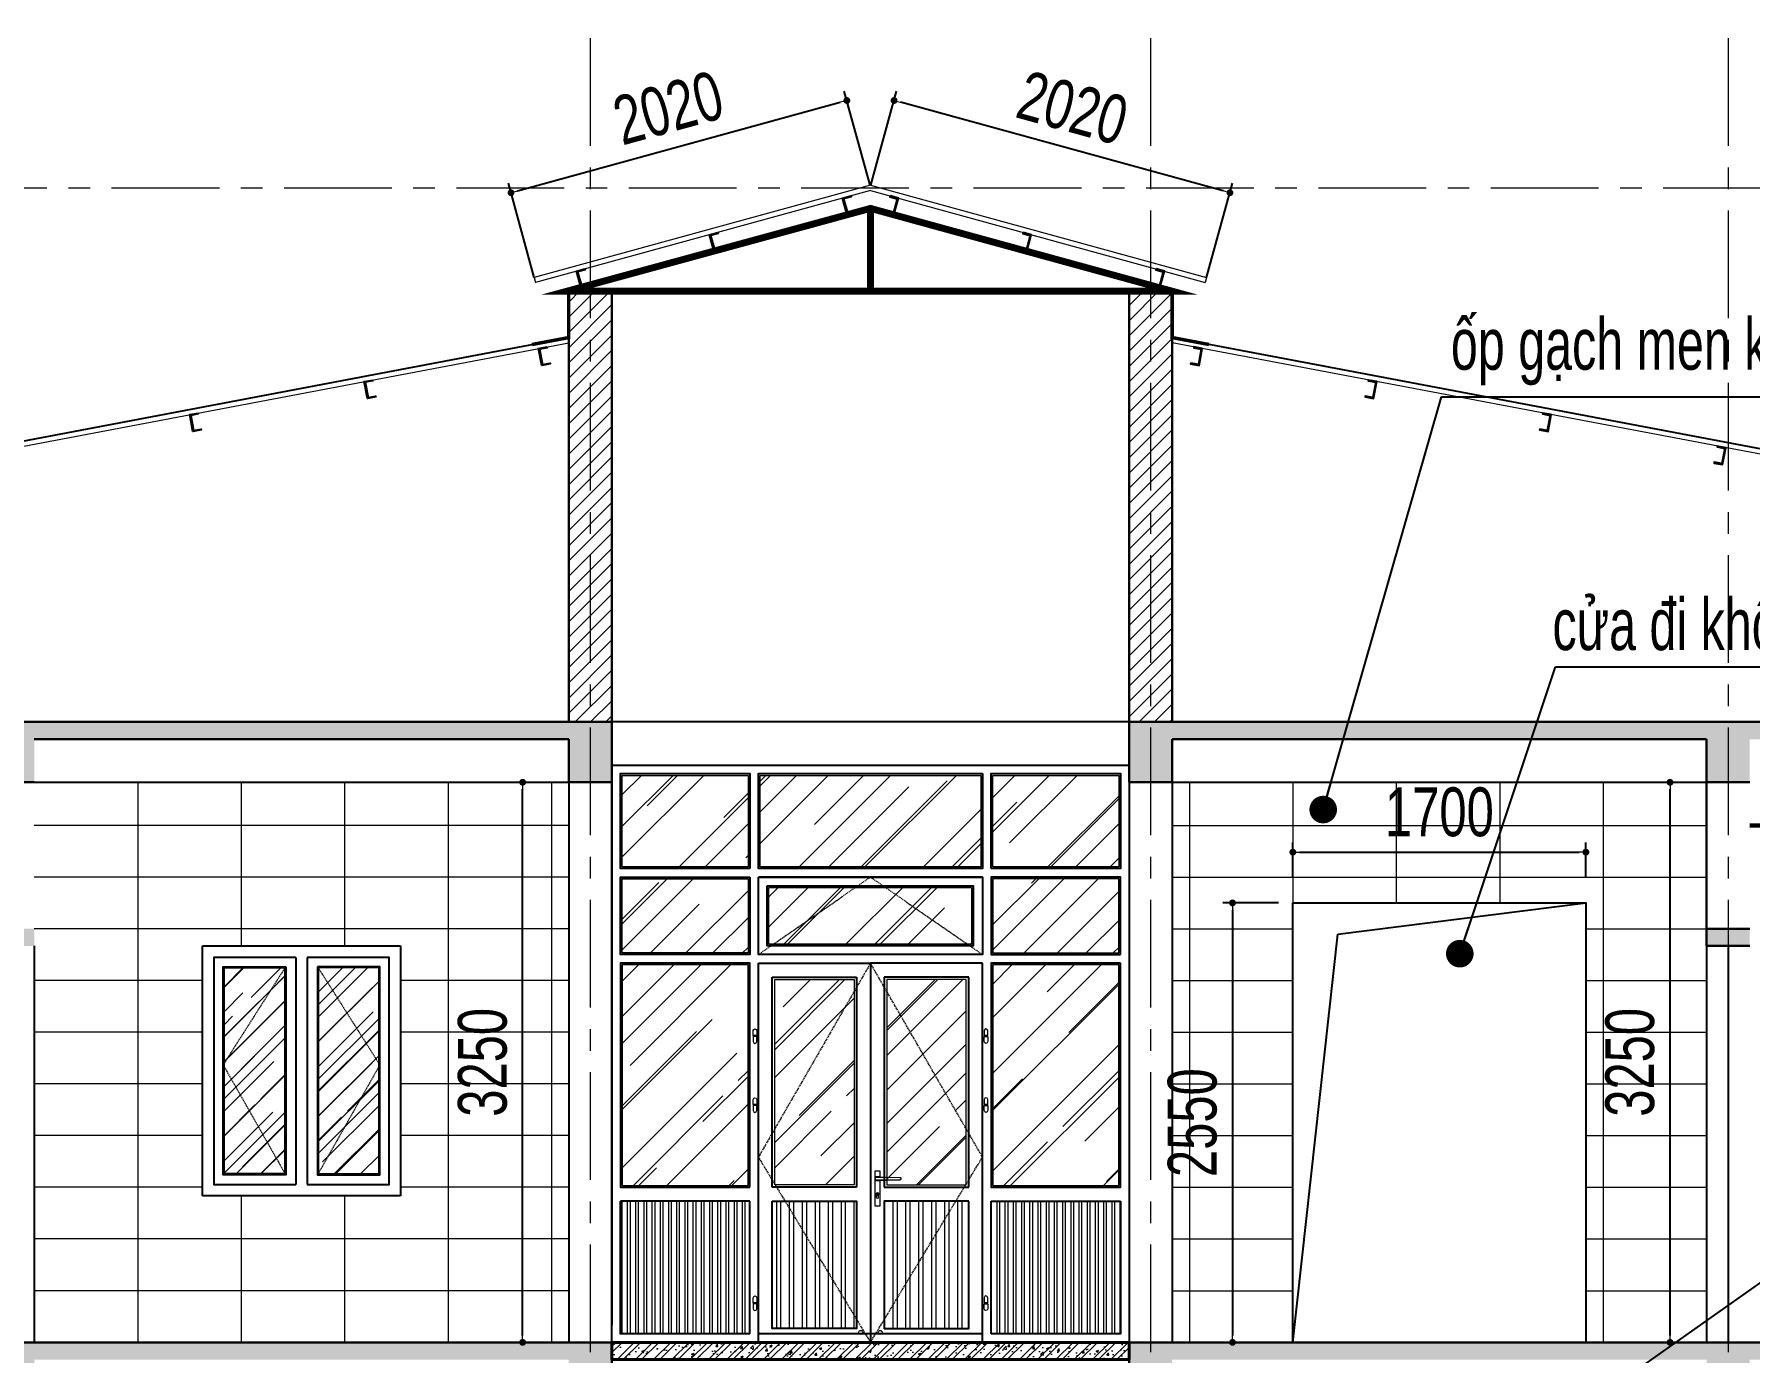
# Model space of a CAD drawing. Header units: millimetres. Extents: x -519517 to -431282, y -372679 to 113618.
# Drawn here: x -473236 to -463286, y -147693 to -140043 of the extents above; entities that cross this region are included whole.
import ezdxf

# ---------------------------------------------------------------- set-up
doc = ezdxf.new("R2010")
doc.units = ezdxf.units.MM
doc.header["$LTSCALE"] = 5
for name, pattern in [('CENTER2', [28.575, 19.05, -3.175, 3.175, -3.175]), ('CENTERX2', [4, 2.5, -0.5, 0.5, -0.5]), ('DASHDOT', [1, 0.5, -0.25, 0, -0.25]), ('HIDDEN', [0.375, 0.25, -0.125])]:
    doc.linetypes.add(name, pattern=pattern)
doc.layers.get('0').update_dxf_attribs({"linetype": 'CENTER2'})
for name, color, linetype, lineweight in [('BICO-30-KY HIEU', 30, 'Continuous', 15), ('BICO-9-NÉT CỬA', 9, 'Continuous', 25), ('HATCH', 250, 'Continuous', 9), ('hatch1', 136, 'Continuous', 9), ('LC Dim', 8, 'Continuous', 18), ('LC Hatch', 252, 'Continuous', 9), ('LC ISO', 153, 'Continuous', 13), ('LC Net dam 1', 30, 'Continuous', 30), ('LC Net dam2', 6, 'Continuous', 40), ('LC Net thay', 7, 'Continuous', 25), ('LC Net truc', 79, 'DASHDOT', 13), ('MANH', 35, 'HIDDEN', 5), ('v-MANH', 147, 'Continuous', 5), ('v-TEXT', 7, 'Continuous', 18), ('v-VLIEU', 251, 'Continuous', 5), ('vatlieu', 251, 'Continuous', 5), ('ĐT-254-TEXT', 254, 'Continuous', 20)]:
    doc.layers.add(name, color=color, linetype=linetype, lineweight=lineweight)
doc.layers.add('KCS_Plotter', color=11, linetype='Continuous', plot=False)
doc.layers.add('THAY', color=254, linetype='Continuous')
doc.layers.add('Vat lieu 2', color=48, linetype='Continuous')
doc.styles.add('BICO- hoatbif', font='hoatbif.shx', dxfattribs={"width": 0.6})
doc.styles.add('HOATBIF', font='hoatbif.shx', dxfattribs={"width": 0.75})
doc.styles.add('ĐT- hoatbif', font='hoatbif.shx', dxfattribs={"width": 0.6})
doc.dimstyles.new('Copy of 1-110', dxfattribs={"dimscale": 110, "dimtxt": 2.5, "dimasz": 0.35, "dimexe": 0.5, "dimexo": 0, "dimgap": 0.8, "dimtad": 1, "dimdec": 0, "dimzin": 0, "dimdsep": 46, "dimtxsty": 'HOATBIF', "dimblk1": 'DOT', "dimblk2": 'DOT', "dimsah": 1, "dimcen": -1, "dimdle": 1, "dimclrd": 256, "dimclre": 256, "dimclrt": 4, "dimadec": 3, "dimazin": 2, "dimtfac": 0.333333, "dimtdec": 0, "dimtix": 1, "dimtmove": 2, "dimatfit": 3, "dimldrblk": 'DOT', "dimfxl": 1, "dimtvp": 0.833333, "dimtolj": 1, "dimtzin": 0, "dimarcsym": 0})
doc.dimstyles.new('TL40', dxfattribs={"dimscale": 40, "dimtxt": 2, "dimasz": 1.2, "dimexe": 1.5, "dimexo": 1.5, "dimgap": 0.9, "dimtad": 1, "dimdec": 0, "dimzin": 12, "dimdsep": 46, "dimtxsty": 'BICO- hoatbif', "dimblk": 'ARCHTICK', "dimcen": 1.8, "dimdle": 1, "dimclrd": 256, "dimclre": 256, "dimclrt": 254, "dimadec": 0, "dimazin": 3, "dimtm": 1e-09, "dimtfac": 1, "dimtdec": 0, "dimtix": 1, "dimtmove": 1, "dimatfit": 3, "dimldrblk": 'DOT', "dimfxl": 1.5, "dimtvp": 0.6, "dimtzin": 4, "dimarcsym": 0})

# ---------------------------------------------------------------- blocks, each defined once
blk = doc.blocks.new('DOT')
at = {"color": 0, "linetype": 'ByBlock'}
blk.add_line((-0.5, 0), (-1, 0), dxfattribs=at)
at = {"color": 0, "linetype": 'ByBlock', "const_width": 0.5}
blk.add_lwpolyline([(-0.25, 0, 1), (0.25, 0, 1)], format="xyb", close=True, dxfattribs=at)
blk = doc.blocks.new('*D696')
at = {"layer": 'Defpoints', "color": 0, "transparency": 16777216}
for p in [(-468523.1, -140427.3), (-468388.1, -140918.6), (-470336.1, -141453.9)]:
    blk.add_point(p, dxfattribs=at)
at = {"layer": 'LC Dim', "lineweight": -2, "transparency": 16777216}
for p, q in [((-468388.1, -140918.6), (-468538.1, -140372.7)), ((-470432.9, -140952.1), (-468561.3, -140437.8)), ((-470336.1, -141453.9), (-470486.1, -140908))]:
    blk.add_line(p, q, dxfattribs=at)
at = {"layer": 'LC Dim', "lineweight": -2, "transparency": 16777216, "xscale": 39.62, "yscale": 39.62, "zscale": 39.62}
for p, rotation in [((-468523.1, -140427.3), 15.36481050096288), ((-470471.1, -140962.6), 195.3648105009629)]:
    blk.add_blockref('DOT', p, dxfattribs=dict(at, rotation=rotation))
at = {"layer": 'LC Dim', "color": 4, "transparency": 16777216, "insert": (-469558.6, -140471.1), "char_height": 283, "attachment_point": 5, "rotation": 15.36481, "style": 'HOATBIF'}
blk.add_mtext('\\A1;2020', dxfattribs=at)
blk = doc.blocks.new('_Dot')
at = {"color": 0, "linetype": 'ByBlock', "lineweight": -2}
blk.add_line((-0.5, 0), (-1, 0), dxfattribs=at)
at = {"color": 0, "linetype": 'ByBlock', "const_width": 0.5}
blk.add_lwpolyline([(-0.25, 0, 1), (0.25, 0, 1)], format="xyb", close=True, dxfattribs=at)
blk = doc.blocks.new('*D697')
at = {"layer": 'Defpoints', "color": 0, "transparency": 16777216}
for p in [(-468249.1, -140427.3), (-468384.1, -140918.6), (-466436.1, -141453.9)]:
    blk.add_point(p, dxfattribs=at)
at = {"layer": 'LC Dim', "lineweight": -2, "transparency": 16777216}
for p, q in [((-468384.1, -140918.6), (-468234.1, -140372.7)), ((-466339.3, -140952.1), (-468210.9, -140437.8)), ((-466436.1, -141453.9), (-466286.1, -140908))]:
    blk.add_line(p, q, dxfattribs=at)
at = {"layer": 'LC Dim', "lineweight": -2, "transparency": 16777216, "xscale": 39.62, "yscale": 39.62, "zscale": 39.62}
for p, rotation in [((-468249.1, -140427.3), 164.6351894990371), ((-466301.1, -140962.6), 344.6351894990371)]:
    blk.add_blockref('DOT', p, dxfattribs=dict(at, rotation=rotation))
at = {"layer": 'LC Dim', "color": 4, "transparency": 16777216, "insert": (-467213.6, -140471.1), "char_height": 283, "attachment_point": 5, "rotation": 344.63519, "style": 'HOATBIF'}
blk.add_mtext('\\A1;2020', dxfattribs=at)
blk = doc.blocks.new('*D678')
at = {"layer": 'Defpoints', "color": 0, "transparency": 16777216}
for p in [(-470472.5, -144383.4), (-470403.5, -144383.4), (-470472.5, -147633.4)]:
    blk.add_point(p, dxfattribs=at)
at = {"layer": 'LC Dim', "lineweight": -2, "transparency": 16777216}
for p, q in [((-470472.5, -144383.4), (-470346.9, -144383.4)), ((-470403.5, -147593.8), (-470403.5, -144423.1)), ((-470472.5, -147633.4), (-470346.9, -147633.4))]:
    blk.add_line(p, q, dxfattribs=at)
at = {"layer": 'LC Dim', "lineweight": -2, "transparency": 16777216, "xscale": 39.62, "yscale": 39.62, "zscale": 39.62}
for p, rotation in [((-470403.5, -144383.4), 90), ((-470403.5, -147633.4), 270)]:
    blk.add_blockref('DOT', p, dxfattribs=dict(at, rotation=rotation))
at = {"layer": 'LC Dim', "color": 4, "transparency": 16777216, "insert": (-470635.5, -146008.4), "char_height": 283, "attachment_point": 5, "rotation": 90, "style": 'HOATBIF'}
blk.add_mtext('\\A1;3250', dxfattribs=at)
blk = doc.blocks.new('*D680')
at = {"layer": 'Defpoints', "color": 0, "transparency": 16777216}
for p in [(-463817.2, -144383.4), (-463748.2, -144383.4), (-463817.2, -147633.4)]:
    blk.add_point(p, dxfattribs=at)
at = {"layer": 'LC Dim', "lineweight": -2, "transparency": 16777216}
for p, q in [((-463817.2, -144383.4), (-463691.6, -144383.4)), ((-463748.2, -147593.8), (-463748.2, -144423.1)), ((-463817.2, -147633.4), (-463691.6, -147633.4))]:
    blk.add_line(p, q, dxfattribs=at)
at = {"layer": 'LC Dim', "lineweight": -2, "transparency": 16777216, "xscale": 39.62, "yscale": 39.62, "zscale": 39.62}
for p, rotation in [((-463748.2, -144383.4), 90), ((-463748.2, -147633.4), 270)]:
    blk.add_blockref('DOT', p, dxfattribs=dict(at, rotation=rotation))
at = {"layer": 'LC Dim', "color": 4, "transparency": 16777216, "insert": (-463980.2, -146008.4), "char_height": 283, "attachment_point": 5, "rotation": 90, "style": 'HOATBIF'}
blk.add_mtext('\\A1;3250', dxfattribs=at)
blk = doc.blocks.new('_ArchTick')
at = {"color": 0, "linetype": 'ByBlock', "const_width": 0.15}
blk.add_lwpolyline([(-0.5, -0.5), (0.5, 0.5)], dxfattribs=at)
blk = doc.blocks.new('3D-front')
at = {"layer": 'v-MANH', "ltscale": 0.2}
for points in [[(0, 10, -1), (23, 10), (23, -22.5), (0, -22.5)], [(0, -61, 1), (23, -61), (23, -28.5), (0, -28.5)]]:
    blk.add_lwpolyline(points, format="xyb", close=True, dxfattribs=at)
blk.add_lwpolyline([(1.5, -22.5), (21.5, -22.5), (21.5, -28.5), (1.5, -28.5)], close=True, dxfattribs=at)
blk = doc.blocks.new('HandleDoor1_out')
at = {"layer": 'vatlieu'}
for points in [[(11, 101), (-129.4, 97.5)], [(-13.5, 79.7), (-13.5, -70), (13.5, -70), (13.5, 135), (-13.5, 135), (-13.5, 100.3)], [(-11.7, 79.7), (-8.5, 76.5), (8.5, 76.5), (13.5, 81.5), (13.5, 98.5), (8.5, 103.5), (-8.5, 103.5), (-11.7, 100.3)], [(13.5, 98.5), (8.5, 99), (5.4, 100.8)], [(-129, 97.5), (-134.5, 97.5), (-136.5, 95.5), (-136.5, 84.5), (-134.5, 82.5), (-129, 82.5)], [(11, 79), (-129.4, 82.5)], [(0, -6.5), (0, 6.5)], [(13.5, 81.5), (8.5, 81), (5.4, 79.2)]]:
    blk.add_lwpolyline(points, dxfattribs=at)
for points in [[(-129.1, 82.5), (8.5, 81), (8.5, 81, 0.324859), (8.5, 99), (-129.1, 97.5)], [(-5, -6.9), (-5, -19.5, 1), (5, -19.5), (5, -6.9)]]:
    blk.add_lwpolyline(points, format="xyb", dxfattribs=at)
blk.add_lwpolyline([(-2, 4.5), (-2, -4.5, 0.414214), (0, -6.5), (0, -6.5, 0.414214), (2, -4.5), (2, 4.5, 0.414214), (0, 6.5), (0, 6.5, 0.414214)], format="xyb", close=True, dxfattribs=at)
blk.add_circle((0, 0), 8.5, dxfattribs=at)
blk = doc.blocks.new('*D728')
at = {"layer": 'Defpoints', "color": 0, "transparency": 16777216}
for p in [(-464236.1, -144788.9), (-465936.1, -144933.4), (-464236.1, -144933.4)]:
    blk.add_point(p, dxfattribs=at)
at = {"layer": 'LC Dim', "lineweight": -2, "transparency": 16777216}
for p, q in [((-465936.1, -144933.4), (-465936.1, -144732.3)), ((-464236.1, -144933.4), (-464236.1, -144732.3)), ((-465896.5, -144788.9), (-464275.7, -144788.9))]:
    blk.add_line(p, q, dxfattribs=at)
at = {"layer": 'LC Dim', "lineweight": -2, "transparency": 16777216, "xscale": 39.62, "yscale": 39.62, "zscale": 39.62, "rotation": 180}
blk.add_blockref('DOT', (-465936.1, -144788.9), dxfattribs=at)
at = {"layer": 'LC Dim', "lineweight": -2, "transparency": 16777216, "xscale": 39.62, "yscale": 39.62, "zscale": 39.62}
blk.add_blockref('DOT', (-464236.1, -144788.9), dxfattribs=at)
at = {"layer": 'LC Dim', "color": 4, "transparency": 16777216, "insert": (-465086.1, -144556.9), "char_height": 283, "attachment_point": 5, "style": 'HOATBIF'}
blk.add_mtext('\\A1;1700', dxfattribs=at)
blk = doc.blocks.new('*D729')
at = {"layer": 'Defpoints', "color": 0, "transparency": 16777216}
for p in [(-466019, -145083.4), (-466286.1, -147633.4), (-466019, -147633.4)]:
    blk.add_point(p, dxfattribs=at)
at = {"layer": 'LC Dim', "lineweight": -2, "transparency": 16777216}
for p, q in [((-466019, -145083.4), (-466342.7, -145083.4)), ((-466286.1, -145123.1), (-466286.1, -147593.8)), ((-466019, -147633.4), (-466342.7, -147633.4))]:
    blk.add_line(p, q, dxfattribs=at)
at = {"layer": 'LC Dim', "lineweight": -2, "transparency": 16777216, "xscale": 39.62, "yscale": 39.62, "zscale": 39.62}
for p, rotation in [((-466286.1, -145083.4), 90), ((-466286.1, -147633.4), 270)]:
    blk.add_blockref('DOT', p, dxfattribs=dict(at, rotation=rotation))
at = {"layer": 'LC Dim', "color": 4, "transparency": 16777216, "insert": (-466518.2, -146358.4), "char_height": 283, "attachment_point": 5, "rotation": 90, "style": 'HOATBIF'}
blk.add_mtext('\\A1;2550', dxfattribs=at)

msp = doc.modelspace()

# ---------------------------------------------------------------- hatches: boundary and pattern name
at = {"layer": 'HATCH'}
h = msp.add_hatch(dxfattribs=at)
h.set_pattern_fill('AR-RROOF', color=256, scale=6, angle=45, style=0)
h.set_pattern_definition([(45, (-1231837.98, 83557.14), (129.315688, 344.841835), [2286, -304.8, 762, -152.4]), (45, (-1231748.54, 83754.34), (-251.08796, 35.561814), [457.2, -50.292, 914.4, -114.3]), (45, (-1231875.7, 83702.62), (488.166723, 632.569241), [1219.2, -213.36, 609.6, -152.4])])
h.paths.add_polyline_path([(-471783.1, -145461.8), (-471783.1, -145459), (-472135.6, -145459), (-472135.6, -146015.5)])
h.paths.add_polyline_path([(-472135.6, -146015.5), (-472135.6, -146032.2), (-471783.1, -146651.7), (-471783.1, -145461.8)])
h.paths.add_polyline_path([(-472135.6, -146032.2), (-472135.6, -146655.4), (-471783.1, -146655.4), (-471783.1, -146651.7)])
h.paths.add_polyline_path([(-471236.7, -146032.2), (-471589.1, -146654.4), (-471589.1, -146655.4), (-471236.7, -146655.4)])
h.paths.add_polyline_path([(-471236.7, -146032.2), (-471236.7, -146015.5), (-471589.1, -145459.4), (-471589.1, -146654.4)])
h.paths.add_polyline_path([(-471236.7, -146015.5), (-471236.7, -145459), (-471589.1, -145459), (-471589.1, -145459.4)])
at = {"layer": 'LC Hatch'}
h = msp.add_hatch(dxfattribs=at)
h.set_pattern_fill('ANSI31', color=256, scale=500, style=0)
h.set_pattern_definition([(45, (0, 0), (-44.194174, 44.194174), [])])
h.paths.add_polyline_path([(-469886.1, -141533.8), (-470136.1, -141533.8), (-470136.1, -144033.4), (-469886.1, -144033.4)])
h.paths.add_polyline_path([(-480436.1, -143833.4), (-480686.1, -143833.4), (-480686.1, -144033.4), (-480436.1, -144033.4)])
h.paths.add_polyline_path([(-480436.1, -144383.4), (-480686.1, -144383.4), (-480686.1, -144803.4), (-480436.1, -144803.4)])
h.paths.add_polyline_path([(-480436.1, -146833.4), (-480686.1, -146833.4), (-480686.1, -147633.4), (-480436.1, -147633.4)])
h.paths.add_polyline_path([(-480436.1, -147983.4), (-480686.1, -147983.4), (-480686.1, -148703.4), (-480436.1, -148703.4)])
h.paths.add_polyline_path([(-480436.1, -150733.4), (-480686.1, -150733.4), (-480686.1, -151533.4), (-480436.1, -151533.4)])
h.paths.add_polyline_path([(-473236.1, -147983.4), (-473486.1, -147983.4), (-473486.1, -149133.4), (-473236.1, -149133.4)])
h.paths.add_polyline_path([(-463286.1, -147983.4), (-463536.1, -147983.4), (-463536.1, -149133.4), (-463286.1, -149133.4)])
h.paths.add_polyline_path([(-456086.1, -147983.4), (-456336.1, -147983.4), (-456336.1, -148703.4), (-456086.1, -148703.4)])
h.paths.add_polyline_path([(-456086.1, -150733.4), (-456336.1, -150733.4), (-456336.1, -151533.4), (-456086.1, -151533.4)])
h.paths.add_polyline_path([(-456086.1, -146833.4), (-456336.1, -146833.4), (-456336.1, -147633.4), (-456086.1, -147633.4)])
h.paths.add_polyline_path([(-456086.1, -144383.4), (-456336.1, -144383.4), (-456336.1, -144803.4), (-456086.1, -144803.4)])
h.paths.add_polyline_path([(-456086.1, -143833.4), (-456336.1, -143833.4), (-456336.1, -144033.4), (-456086.1, -144033.4)])
h.paths.add_polyline_path([(-455511.1, -143703.4), (-455471.1, -143703.4), (-455471.1, -143633.4), (-455661.1, -143633.4), (-455661.1, -144033.4), (-455511.1, -144033.4)])
h.paths.add_polyline_path([(-466636.1, -141533.8), (-466886.1, -141533.8), (-466886.1, -144033.4), (-466636.1, -144033.4)])
h.paths.add_polyline_path([(-481111.1, -143633.4), (-481301.1, -143633.4), (-481301.1, -143703.4), (-481261.1, -143703.4), (-481261.1, -144033.4), (-481111.1, -144033.4)])
h = msp.add_hatch(dxfattribs=at)
h.set_pattern_fill('BTCT', color=256, scale=30)
h.set_pattern_definition([(50, (0, 0), (215.178055, -18.82564), [22.5, -247.5]), (355, (0, 0), (-41.6254, 225.65764), [18, -198]), (100.4514, (17.93, -1.57), (173.552815, 206.83186), [19.12206, -210.34263]), (46.1842, (0, 60), (320.17231, -49.6557), [33.75, -371.25]), (96.6356, (26.68, 55.86), (280.39881, 292.23536), [28.68309, -315.5139]), (351.1842, (0, 60), (280.39858, 292.23558), [27, -297]), (21, (30, 45), (179.072116, -120.78567), [22.5, -247.5]), (326, (30, 45), (72.9946, 217.54501), [18, -198]), (71.4514, (44.92, 34.93), (252.06679, 96.75915), [19.12206, -210.34263]), (37.5, (0, 0), (3.647957, 99.868156), [0, -195.6, 0, -201, 0, -198.75]), (7.5, (0, 0), (78.920861, 118.323514), [0, -114.6, 0, -191.1, 0, -75.75]), (327.5, (-66.9, 0), (160.146731, -6.766462), [0, -75, 0, -234, 0, -310.5]), (317.5, (-96.9, 0), (174.95585, 30.031495), [0, -97.5, 0, -155.4, 0, -220.5]), (45, (0, 0), (-79.549513, 79.549513), []), (45, (53.03, 0), (-79.549513, 79.549513), [])])
h.paths.add_polyline_path([(-480381.1, -151533.4), (-480741.1, -151533.4), (-480741.1, -151633.4), (-480381.1, -151633.4)])
h.paths.add_polyline_path([(-480436.1, -147733.4), (-477086.1, -147733.4), (-477086.1, -148233.4), (-476836.1, -148233.4), (-476836.1, -147733.4), (-473486.1, -147733.4), (-473486.1, -147983.4), (-473236.1, -147983.4), (-473236.1, -147733.4), (-470136.1, -147733.4), (-470136.1, -147983.4), (-469886.1, -147983.4), (-469886.1, -147633.4), (-480686.1, -147633.4), (-480686.1, -147983.4), (-480436.1, -147983.4)])
h.paths.add_polyline_path([(-463231.1, -151533.4), (-463591.1, -151533.4), (-463591.1, -151633.4), (-463231.1, -151633.4)])
h.paths.add_polyline_path([(-473181.1, -151533.4), (-473541.1, -151533.4), (-473541.1, -151633.4), (-473181.1, -151633.4)])
h.paths.add_polyline_path([(-456031.1, -151533.4), (-456391.1, -151533.4), (-456391.1, -151633.4), (-456031.1, -151633.4)])
h.paths.add_polyline_path([(-456086.1, -148783.4), (-455636.1, -148783.4), (-455636.1, -148703.4), (-456336.1, -148703.4), (-456336.1, -148983.4), (-456086.1, -148983.4)])
h.paths.add_polyline_path([(-456086.1, -147633.4), (-466886.1, -147633.4), (-466886.1, -147983.4), (-466636.1, -147983.4), (-466636.1, -147733.4), (-463536.1, -147733.4), (-463536.1, -147983.4), (-463286.1, -147983.4), (-463286.1, -147733.4), (-459936.1, -147733.4), (-459936.1, -148233.4), (-459686.1, -148233.4), (-459686.1, -147733.4), (-456336.1, -147733.4), (-456336.1, -147983.4), (-456086.1, -147983.4)])
h.paths.add_polyline_path([(-463286.1, -149133.4), (-463536.1, -149133.4), (-463536.1, -149233.4), (-463286.1, -149233.4)])
h.paths.add_polyline_path([(-473236.1, -149133.4), (-473486.1, -149133.4), (-473486.1, -149233.4), (-473236.1, -149233.4)])
h.paths.add_polyline_path([(-480436.1, -148703.4), (-481136.1, -148703.4), (-481136.1, -148783.4), (-480686.1, -148783.4), (-480686.1, -148983.4), (-480436.1, -148983.4)])
h.paths.add_polyline_path([(-480436.1, -144803.4), (-481136.1, -144803.4), (-481136.1, -144883.4), (-480686.1, -144883.4), (-480686.1, -145083.4), (-480436.1, -145083.4)])
h.paths.add_polyline_path([(-480436.1, -144133.4), (-477086.1, -144133.4), (-477086.1, -144633.4), (-476836.1, -144633.4), (-476836.1, -144133.4), (-473486.1, -144133.4), (-473486.1, -144383.4), (-473236.1, -144383.4), (-473236.1, -144133.4), (-470136.1, -144133.4), (-470136.1, -144383.4), (-469886.1, -144383.4), (-469886.1, -144033.4), (-481261.1, -144033.4), (-481261.1, -144133.4), (-480686.1, -144133.4), (-480686.1, -144383.4), (-480436.1, -144383.4)])
h.paths.add_polyline_path([(-473236.1, -145233.4), (-473486.1, -145233.4), (-473486.1, -145333.4), (-473236.1, -145333.4)])
h.paths.add_polyline_path([(-463286.1, -145233.4), (-463536.1, -145233.4), (-463536.1, -145333.4), (-463286.1, -145333.4)])
h.paths.add_polyline_path([(-463286.1, -144133.4), (-459936.1, -144133.4), (-459936.1, -144633.4), (-459686.1, -144633.4), (-459686.1, -144133.4), (-456336.1, -144133.4), (-456336.1, -144383.4), (-456086.1, -144383.4), (-456086.1, -144133.4), (-455511.1, -144133.4), (-455511.1, -144033.4), (-466886.1, -144033.4), (-466886.1, -144383.4), (-466636.1, -144383.4), (-466636.1, -144133.4), (-463536.1, -144133.4), (-463536.1, -144383.4), (-463286.1, -144383.4)])
h.paths.add_polyline_path([(-456086.1, -144883.4), (-455636.1, -144883.4), (-455636.1, -144803.4), (-456336.1, -144803.4), (-456336.1, -145083.4), (-456086.1, -145083.4)])
h = msp.add_hatch(dxfattribs=at)
h.set_pattern_fill('AR-RROOF', color=256, scale=15, angle=45)
h.set_pattern_definition([(45, (-128180.4, -186656), (323.2892, 862.1046), [5715, -762, 1905, -381]), (45, (-127956.8, -186163), (-627.7199, 88.9045), [1143, -125.73, 2286, -285.75]), (45, (-128274.7, -186292.3), (1220.4168, 1581.4231), [3048, -533.4, 1524, -381])])
h.paths.add_polyline_path([(-469096.1, -145443.4), (-469826.1, -145443.4), (-469826.1, -146723.4), (-469096.1, -146723.4)])
h.paths.add_polyline_path([(-469096.1, -145373.4), (-469096.1, -144943.4), (-469826.1, -144943.4), (-469826.1, -145373.4)])
h.paths.add_polyline_path([(-469096.1, -144873.4), (-469096.1, -144343.4), (-469826.1, -144343.4), (-469826.1, -144873.4)])
h.paths.add_polyline_path([(-467746.1, -144873.4), (-467746.1, -144343.4), (-469026.1, -144343.4), (-469026.1, -144873.4)])
h.paths.add_polyline_path([(-466946.1, -144873.4), (-466946.1, -144343.4), (-467676.1, -144343.4), (-467676.1, -144873.4)])
h.paths.add_polyline_path([(-467676.1, -144943.4), (-467676.1, -145373.4), (-466946.1, -145373.4), (-466946.1, -144943.4)])
h.paths.add_polyline_path([(-468976.1, -144993.4), (-468976.1, -145323.4), (-467800.1, -145323.4), (-467800.1, -144993.4)])
h.paths.add_polyline_path([(-468941.1, -146718.4), (-468481.1, -146718.4), (-468481.1, -145528.4), (-468941.1, -145528.4)])
h.paths.add_polyline_path([(-468291.1, -146718.4), (-467831.1, -146718.4), (-467831.1, -145528.4), (-468291.1, -145528.4)])
h.paths.add_polyline_path([(-467676.1, -146723.4), (-466946.1, -146723.4), (-466946.1, -145443.4), (-467676.1, -145443.4)])
h = msp.add_hatch(dxfattribs=at)
h.set_pattern_fill('BTCT', color=256, scale=20, style=0)
h.set_pattern_definition([(50, (0, 0), (143.452037, -12.550427), [15, -165]), (355, (0, 0), (-27.750267, 150.438427), [12, -132]), (100.4514, (11.95, -1.05), (115.701876, 137.88791), [12.74804, -140.228422]), (46.1842, (0, 40), (213.44821, -33.1038), [22.5, -247.5]), (96.6356, (17.79, 37.24), (186.93254, 194.82357), [19.12206, -210.3426]), (351.1842, (0, 40), (186.93239, 194.82372), [18, -198]), (21, (20, 30), (119.38141, -80.523778), [15, -165]), (326, (20, 30), (48.663066, 145.03001), [12, -132]), (71.4514, (29.95, 23.29), (168.044526, 64.5061), [12.74804, -140.228422]), (37.5, (0, 0), (2.431971, 66.578771), [0, -130.4, 0, -134, 0, -132.5]), (7.5, (0, 0), (52.613907, 78.882342), [0, -76.4, 0, -127.4, 0, -50.5]), (327.5, (-44.6, 0), (106.764487, -4.5109743), [0, -50, 0, -156, 0, -207]), (317.5, (-64.6, 0), (116.637234, 20.020996), [0, -65, 0, -103.6, 0, -147]), (45, (0, 0), (-53.033009, 53.033009), []), (45, (35.355, 0), (-53.033009, 53.033009), [])])
h.paths.add_polyline_path([(-466886.1, -147633.4), (-469886.1, -147633.4), (-469886.1, -147733.4), (-466886.1, -147733.4)])
at = {"layer": 'v-VLIEU'}
h = msp.add_hatch(dxfattribs=at)
h.set_pattern_fill('ANSI32', color=256, scale=5, angle=45, style=0)
h.set_pattern_definition([(90, (-128180.41, -186655.99), (-47.625, 0), []), (90, (-128164.536, -186640.116), (-47.625, 0), [])])
h.paths.add_polyline_path([(-469836.1, -146813.4), (-469836.1, -147583.4), (-469086.1, -147583.4), (-469086.1, -146813.4)])
h.paths.add_polyline_path([(-467686.1, -147583.4), (-466936.1, -147583.4), (-466936.1, -146813.4), (-467686.1, -146813.4)])
h = msp.add_hatch(dxfattribs=at)
h.set_pattern_fill('ANSI32', color=256, scale=200, angle=45, style=0)
h.set_pattern_definition([(90, (-2330730.02, -537744.604), (-75, 0), []), (90, (-2330705.02, -537719.604), (-75, 0), [])])
h.paths.add_polyline_path([(-468956.1, -146813.4), (-468466.1, -146813.4), (-468466.1, -147553.4), (-468956.1, -147553.4)])
h.paths.add_polyline_path([(-467816.1, -146813.4), (-468306.1, -146813.4), (-468306.1, -147553.4), (-467816.1, -147553.4)])

# ---------------------------------------------------------------- linework, layer by layer
at = {"layer": 'BICO-30-KY HIEU'}
for p in [(-470136.1, -141533.8), (-466636.1, -141533.8)]:
    msp.add_line(p, (-468386.1, -141053.4), dxfattribs=at)
for points, const_width in [([(-466636.1, -141533.8), (-470145.9, -141533.8), (-468386.1, -141053.4), (-466636.1, -141533.8)], 40), ([(-468386.1, -141053.4), (-468386.1, -141533.8)], 40), ([(-470136.1, -141533.8), (-470136.1, -141802.9), (-470349.3, -141843.3)], 20), ([(-466636.1, -141533.8), (-466636.1, -141802.9), (-466422.9, -141843.3)], 20), ([(-456336.1, -144633.4), (-463286.1, -144633.4)], 25)]:
    msp.add_lwpolyline(points, dxfattribs=dict(at, const_width=const_width))
at = {"layer": 'BICO-9-NÉT CỬA'}
for p, q in [((-473236.1, -145333.4), (-473236.1, -147633.4)), ((-472261.1, -146783.4), (-472261.1, -145333.4)), ((-472261.1, -145333.4), (-471111.1, -145333.4)), ((-471111.1, -145333.4), (-471111.1, -146783.4)), ((-463536.1, -145333.4), (-463536.1, -147633.4)), ((-463411.1, -145333.4), (-463411.1, -147633.4)), ((-471719.6, -145399.4), (-471719.6, -146717)), ((-471652.7, -145399.4), (-471652.7, -146717)), ((-471111.1, -146783.4), (-472261.1, -146783.4))]:
    msp.add_line(p, q, dxfattribs=at)
for points in [[(-471719.6, -145399.4), (-472195.1, -145399.4), (-472195.1, -146717), (-471719.6, -146717)], [(-471652.7, -146717), (-471177.1, -146717), (-471177.1, -145399.4), (-471652.7, -145399.4)]]:
    msp.add_lwpolyline(points, dxfattribs=at)
for points in [[(-471778.1, -145454), (-471778.1, -146660.4), (-472140.6, -146660.4), (-472140.6, -145454)], [(-471594.1, -145454), (-471594.1, -146660.4), (-471231.7, -146660.4), (-471231.7, -145454)]]:
    msp.add_lwpolyline(points, close=True, dxfattribs=at)
at = {"layer": 'hatch1', "linetype": 'HIDDEN', "ltscale": 5}
for points in [[(-469036.1, -145383.4), (-468386.1, -144933.4), (-467736.1, -145383.4)], [(-468386.1, -145433.4), (-469036.1, -146558.4), (-468386.1, -147633.4), (-467736.1, -146558.4), (-468386.1, -145433.4)]]:
    msp.add_lwpolyline(points, dxfattribs=at)
at = {"layer": 'KCS_Plotter'}
msp.add_line((-490081.8, -166278.6), (-442524, -132648.4), dxfattribs=at)
at = {"layer": 'LC Dim'}
msp.add_line((-466636.1, -145233.4), (-465936.1, -145233.4), dxfattribs=at)
at = {"layer": 'LC Hatch'}
for p, q in [((-472636.1, -144383.4), (-472636.1, -147633.4)), ((-472036.1, -144383.4), (-472036.1, -145333.4)), ((-471436.1, -144383.4), (-471436.1, -145333.4)), ((-470836.1, -144383.4), (-470836.1, -147633.4)), ((-470236.1, -144383.4), (-470236.1, -147633.4)), ((-466536.1, -144383.4), (-466536.1, -147633.4)), ((-465936.1, -144383.4), (-465936.1, -147633.4)), ((-465336.1, -144383.4), (-465336.1, -145083.4)), ((-464736.1, -144383.4), (-464736.1, -145083.4)), ((-464136.1, -144383.4), (-464136.1, -147633.4)), ((-470136.1, -144633.4), (-473236.1, -144633.4)), ((-466636.1, -144633.4), (-463536.1, -144633.4)), ((-470136.1, -144933.4), (-473236.1, -144933.4)), ((-466636.1, -144933.4), (-463536.1, -144933.4)), ((-470136.1, -145233.4), (-473236.1, -145233.4)), ((-464236.1, -145233.4), (-463536.1, -145233.4)), ((-472261.1, -145533.4), (-473236.1, -145533.4)), ((-470136.1, -145533.4), (-471111.1, -145533.4)), ((-466636.1, -145533.4), (-465936.1, -145533.4)), ((-464236.1, -145533.4), (-463536.1, -145533.4)), ((-472261.1, -145833.4), (-473236.1, -145833.4)), ((-470136.1, -145833.4), (-471111.1, -145833.4)), ((-466636.1, -145833.4), (-465936.1, -145833.4)), ((-464236.1, -145833.4), (-463536.1, -145833.4)), ((-472261.1, -146133.4), (-473236.1, -146133.4)), ((-470136.1, -146133.4), (-471111.1, -146133.4)), ((-466636.1, -146133.4), (-465936.1, -146133.4)), ((-464236.1, -146133.4), (-463536.1, -146133.4)), ((-472261.1, -146433.4), (-473236.1, -146433.4)), ((-470136.1, -146433.4), (-471111.1, -146433.4)), ((-466636.1, -146433.4), (-465936.1, -146433.4)), ((-464236.1, -146433.4), (-463536.1, -146433.4)), ((-472261.1, -146733.4), (-473236.1, -146733.4)), ((-470136.1, -146733.4), (-471111.1, -146733.4)), ((-466636.1, -146733.4), (-465936.1, -146733.4)), ((-464236.1, -146733.4), (-463536.1, -146733.4)), ((-472036.1, -146783.4), (-472036.1, -147633.4)), ((-471436.1, -146783.4), (-471436.1, -147633.4)), ((-470136.1, -147033.4), (-473236.1, -147033.4)), ((-466636.1, -147033.4), (-465936.1, -147033.4)), ((-464236.1, -147033.4), (-463536.1, -147033.4)), ((-470136.1, -147333.4), (-473236.1, -147333.4)), ((-466636.1, -147333.4), (-465936.1, -147333.4)), ((-464236.1, -147333.4), (-463536.1, -147333.4))]:
    msp.add_line(p, q, dxfattribs=at)
at = {"layer": 'LC Hatch', "linetype": 'HIDDEN', "ltscale": 3}
for p, q in [((-471778.1, -145454), (-472140.6, -146023.4)), ((-471592.6, -145454), (-471231.7, -146023.4)), ((-472140.6, -146023.4), (-471778.1, -146660.4)), ((-471231.7, -146023.4), (-471592.6, -146660.4))]:
    msp.add_line(p, q, dxfattribs=at)
at = {"layer": 'LC ISO'}
for p, q in [((-468386.1, -140918.6), (-470336.1, -141453.9)), ((-468386.1, -140949.8), (-470328.2, -141482.9)), ((-468386.1, -140918.6), (-466436.1, -141453.9)), ((-468386.1, -140949.8), (-466444.1, -141482.9)), ((-470336.1, -141453.9), (-470328.2, -141482.9)), ((-466436.1, -141453.9), (-466444.1, -141482.9)), ((-480880.5, -143870.5), (-470136.1, -141833.4)), ((-455891.7, -143870.5), (-466636.1, -141833.4))]:
    msp.add_line(p, q, dxfattribs=at)
at = {"layer": 'LC Net dam 1'}
for p, q in [((-470136.1, -144033.4), (-470136.1, -141533.8)), ((-470136.1, -141533.8), (-469886.1, -141533.8)), ((-469886.1, -144033.4), (-469886.1, -141533.8)), ((-466886.1, -144033.4), (-466886.1, -141533.8)), ((-466886.1, -141533.8), (-466636.1, -141533.8)), ((-466636.1, -144033.4), (-466636.1, -141533.8)), ((-481261.1, -144033.4), (-469886.1, -144033.4)), ((-469886.1, -144383.4), (-469886.1, -144033.4)), ((-466886.1, -144033.4), (-455511.1, -144033.4)), ((-466886.1, -144383.4), (-466886.1, -144033.4)), ((-473236.1, -144133.4), (-470136.1, -144133.4)), ((-470136.1, -144383.4), (-470136.1, -144133.4)), ((-466636.1, -144133.4), (-463536.1, -144133.4)), ((-466636.1, -144383.4), (-466636.1, -144133.4)), ((-463536.1, -145333.4), (-463536.1, -144133.4)), ((-473486.1, -144383.4), (-473236.1, -144383.4)), ((-470136.1, -144383.4), (-469886.1, -144383.4)), ((-466886.1, -144383.4), (-466636.1, -144383.4)), ((-463536.1, -144383.4), (-463286.1, -144383.4)), ((-463286.1, -145233.4), (-463536.1, -145233.4)), ((-463286.1, -145333.4), (-463536.1, -145333.4)), ((-480686.1, -147633.4), (-469886.1, -147633.4)), ((-469886.1, -147983.4), (-469886.1, -147633.4)), ((-466886.1, -147633.4), (-456086.1, -147633.4)), ((-466886.1, -147983.4), (-466886.1, -147633.4))]:
    msp.add_line(p, q, dxfattribs=at)
at = {"layer": 'LC Net dam2'}
msp.add_lwpolyline([(-469886.1, -147733.4), (-466886.1, -147733.4), (-466886.1, -147633.4), (-469886.1, -147633.4)], close=True, dxfattribs=at)
at = {"layer": 'LC Net thay'}
for p, q in [((-480886.1, -143841), (-470136.1, -141802.9)), ((-455886.1, -143841), (-466636.1, -141802.9)), ((-466886.1, -144033.4), (-469886.1, -144033.4)), ((-473236.1, -144383.4), (-470136.1, -144383.4)), ((-470136.1, -144383.4), (-470136.1, -147633.4)), ((-469886.1, -144383.4), (-469886.1, -147533.4)), ((-466886.1, -144383.4), (-466886.1, -147533.4)), ((-466636.1, -144383.4), (-466636.1, -147633.4)), ((-466636.1, -144383.4), (-463536.1, -144383.4)), ((-465675, -145264.3), (-464236.1, -145083.4)), ((-465936.1, -147633.4), (-465675, -145264.3))]:
    msp.add_line(p, q, dxfattribs=at)
for points in [[(-468499.9, -140981), (-468498.6, -140985.8), (-468541.9, -140997.7), (-468518.1, -141084.5), (-468474.8, -141072.6), (-468473.4, -141077.4), (-468521.6, -141090.6), (-468548.1, -140994.2), (-468499.9, -140981)], [(-468272.3, -140981), (-468273.6, -140985.8), (-468230.3, -140997.7), (-468254.2, -141084.5), (-468297.5, -141072.6), (-468298.8, -141077.4), (-468250.7, -141090.6), (-468224.2, -140994.2), (-468272.3, -140981)], [(-469271.1, -141193.8), (-469269.8, -141198.7), (-469313.1, -141210.6), (-469289.3, -141297.4), (-469245.9, -141285.5), (-469244.6, -141290.3), (-469292.7, -141303.5), (-469319.2, -141207.1), (-469271.1, -141193.8)], [(-467501.2, -141193.8), (-467502.5, -141198.7), (-467459.2, -141210.6), (-467483, -141297.4), (-467526.3, -141285.5), (-467527.6, -141290.3), (-467479.5, -141303.5), (-467453, -141207.1), (-467501.2, -141193.8)], [(-470042.8, -141404.5), (-470041.5, -141409.3), (-470084.8, -141421.2), (-470061, -141508), (-470017.7, -141496.1), (-470016.4, -141501), (-470064.5, -141514.2), (-470091, -141417.7), (-470042.8, -141404.5)], [(-466729.4, -141404.5), (-466730.7, -141409.3), (-466687.4, -141421.2), (-466711.2, -141508), (-466754.6, -141496.1), (-466755.9, -141501), (-466707.7, -141514.2), (-466681.3, -141417.7), (-466729.4, -141404.5)], [(-470261.9, -141857.3), (-470261, -141862.2), (-470305.2, -141870.6), (-470288.4, -141959), (-470244.2, -141950.6), (-470243.3, -141955.6), (-470292.4, -141964.9), (-470311, -141866.6), (-470261.9, -141857.3)], [(-466510.3, -141857.3), (-466511.2, -141862.2), (-466467.1, -141870.6), (-466483.9, -141959), (-466528, -141950.6), (-466528.9, -141955.6), (-466479.9, -141964.9), (-466461.3, -141866.6), (-466510.3, -141857.3)], [(-471273.9, -142049.2), (-471273, -142054.1), (-471317.1, -142062.4), (-471300.4, -142150.9), (-471256.2, -142142.5), (-471255.3, -142147.4), (-471304.3, -142156.7), (-471323, -142058.5), (-471273.9, -142049.2)], [(-465498.3, -142049.2), (-465499.3, -142054.1), (-465455.1, -142062.4), (-465471.9, -142150.9), (-465516, -142142.5), (-465517, -142147.4), (-465467.9, -142156.7), (-465449.3, -142058.5), (-465498.3, -142049.2)], [(-472285.9, -142241), (-472285, -142245.9), (-472329.1, -142254.3), (-472312.3, -142342.7), (-472268.2, -142334.4), (-472267.3, -142339.3), (-472316.3, -142348.6), (-472334.9, -142250.3), (-472285.9, -142241)], [(-464486.4, -142241), (-464487.3, -142245.9), (-464443.1, -142254.3), (-464459.9, -142342.7), (-464504, -142334.4), (-464505, -142339.3), (-464455.9, -142348.6), (-464437.3, -142250.3), (-464486.4, -142241)], [(-463474.4, -142432.9), (-463475.3, -142437.8), (-463431.2, -142446.2), (-463447.9, -142534.6), (-463492.1, -142526.2), (-463493, -142531.1), (-463444, -142540.4), (-463425.3, -142442.2), (-463474.4, -142432.9)]]:
    msp.add_lwpolyline(points, dxfattribs=at)
msp.add_lwpolyline([(-465936.1, -145083.4), (-464236.1, -145083.4), (-464236.1, -147633.4), (-465936.1, -147633.4)], close=True, dxfattribs=at)
at = {"layer": 'LC Net truc', "linetype": 'CENTERX2', "ltscale": 50}
for p, q in [((-470011.1, -139065.9), (-470011.1, -155397)), ((-466761.1, -139065.9), (-466761.1, -155397)), ((-463411.1, -139065.9), (-463411.1, -155397)), ((-482787.7, -140933.4), (-454267.7, -140933.4)), ((-482787.7, -144033.4), (-454267.7, -144033.4)), ((-482787.7, -147633.4), (-454267.7, -147633.4))]:
    msp.add_line(p, q, dxfattribs=at)
at = {"layer": 'THAY'}
for p, q in [((-467736.1, -144883.4), (-469036.1, -144883.4)), ((-467736.1, -144933.4), (-469036.1, -144933.4)), ((-469036.1, -147633.4), (-469036.1, -145433.4)), ((-469036.1, -145433.4), (-468386.1, -145433.4)), ((-468386.1, -145433.4), (-468386.1, -147633.4)), ((-467736.1, -145433.4), (-468386.1, -145433.4)), ((-467736.1, -147633.4), (-467736.1, -145433.4)), ((-468956.1, -145513.4), (-468466.1, -145513.4)), ((-468956.1, -146733.4), (-468956.1, -145513.4)), ((-468466.1, -145513.4), (-468466.1, -146733.4)), ((-467816.1, -145513.4), (-468306.1, -145513.4)), ((-468306.1, -145513.4), (-468306.1, -146733.4)), ((-467816.1, -146733.4), (-467816.1, -145513.4)), ((-467816.1, -146483.4), (-467816.1, -145513.4)), ((-468466.1, -146733.4), (-468956.1, -146733.4)), ((-468306.1, -146733.4), (-467816.1, -146733.4)), ((-469086.1, -146813.4), (-469836.1, -146813.4)), ((-469086.1, -147583.4), (-469086.1, -146813.4)), ((-467686.1, -147583.4), (-467686.1, -146813.4)), ((-467686.1, -146813.4), (-466936.1, -146813.4))]:
    msp.add_line(p, q, dxfattribs=at)
for points in [[(-469886.1, -144283.4), (-466886.1, -144283.4), (-466886.1, -147633.4), (-469886.1, -147633.4)], [(-467736.1, -144333.4), (-467736.1, -144883.4), (-469036.1, -144883.4), (-469036.1, -144333.4)], [(-469086.1, -144933.4), (-469086.1, -145383.4), (-469836.1, -145383.4), (-469836.1, -144933.4)], [(-469036.1, -144933.4), (-467736.1, -144933.4), (-467736.1, -145383.4), (-469036.1, -145383.4)], [(-466936.1, -145383.4), (-466936.1, -144933.4), (-467686.1, -144933.4), (-467686.1, -145383.4)], [(-468986.1, -144983.4), (-467790.1, -144983.4), (-467790.1, -145333.4), (-468986.1, -145333.4)], [(-469086.1, -146733.4), (-469086.1, -145433.4), (-469836.1, -145433.4), (-469836.1, -146733.4)], [(-466936.1, -145433.4), (-467686.1, -145433.4), (-467686.1, -146733.4), (-466936.1, -146733.4)], [(-467816.1, -146813.4), (-468306.1, -146813.4), (-468306.1, -147553.4), (-467816.1, -147553.4)]]:
    msp.add_lwpolyline(points, close=True, dxfattribs=at)
for points in [[(-469086.1, -144883.4), (-469836.1, -144883.4), (-469836.1, -144333.4), (-469086.1, -144333.4), (-469086.1, -144883.4)], [(-467686.1, -144883.4), (-467686.1, -144333.4), (-466936.1, -144333.4), (-466936.1, -144883.4), (-467686.1, -144883.4)], [(-469086.1, -147583.4), (-469836.1, -147583.4), (-469836.1, -146813.4)], [(-468956.1, -146813.4), (-468466.1, -146813.4), (-468466.1, -147553.4), (-468956.1, -147553.4), (-468956.1, -146813.4)], [(-466936.1, -146813.4), (-466936.1, -147583.4), (-467686.1, -147583.4)], [(-467736.1, -147583.4), (-469036.1, -147583.4)]]:
    msp.add_lwpolyline(points, dxfattribs=at)
at = {"layer": 'v-MANH'}
for points in [[(-469096.1, -144873.4), (-469826.1, -144873.4), (-469826.1, -144343.4), (-469096.1, -144343.4)], [(-467746.1, -144343.4), (-467746.1, -144873.4), (-469026.1, -144873.4), (-469026.1, -144343.4)], [(-467676.1, -144873.4), (-467676.1, -144343.4), (-466946.1, -144343.4), (-466946.1, -144873.4)], [(-469096.1, -144943.4), (-469096.1, -145373.4), (-469826.1, -145373.4), (-469826.1, -144943.4)], [(-466946.1, -145373.4), (-466946.1, -144943.4), (-467676.1, -144943.4), (-467676.1, -145373.4)], [(-468976.1, -144993.4), (-467800.1, -144993.4), (-467800.1, -145323.4), (-468976.1, -145323.4)], [(-469096.1, -146723.4), (-469096.1, -145443.4), (-469826.1, -145443.4), (-469826.1, -146723.4)], [(-466946.1, -145443.4), (-467676.1, -145443.4), (-467676.1, -146723.4), (-466946.1, -146723.4)], [(-468481.1, -145528.4), (-468481.1, -146718.4), (-468941.1, -146718.4), (-468941.1, -145528.4)], [(-467831.1, -145528.4), (-468291.1, -145528.4), (-468291.1, -146718.4), (-467831.1, -146718.4)]]:
    msp.add_lwpolyline(points, close=True, dxfattribs=at)
at = {"layer": 'v-TEXT', "ltscale": 2}
for centre in [(-468442.6, -147575.9), (-468329.6, -147575.9)]:
    msp.add_circle(centre, 11.5, dxfattribs=at)
at = {"layer": 'Vat lieu 2', "ltscale": 5}
for points in [[(-471783.1, -145459), (-471783.1, -146655.4), (-472135.6, -146655.4), (-472135.6, -145459)], [(-471589.1, -145459), (-471589.1, -146655.4), (-471236.7, -146655.4), (-471236.7, -145459)]]:
    msp.add_lwpolyline(points, close=True, dxfattribs=at)

# ---------------------------------------------------------------- block references
at = {"layer": 'MANH', "xscale": -1}
msp.add_blockref('HandleDoor1_out', (-468345.6, -146773.5), dxfattribs=at)
at = {"layer": 'THAY', "yscale": 0.9013878188561648}
for p, xscale, zscale in [((-469066.5, -145833.4), 0.9013878188561648, 0.9013878188561648), ((-467705.7, -145833.4), -0.9013878188561648, 0.9013878188659973), ((-469066.5, -146233.4), 0.9013878188561648, 0.9013878188561648), ((-467705.7, -146233.4), -0.9013878188561648, 0.9013878188659973), ((-469066.5, -147383.5), 0.9013878188561648, 0.9013878188561648), ((-467705.7, -147383.5), -0.9013878188561648, 0.9013878188659973)]:
    msp.add_blockref('3D-front', p, dxfattribs=dict(at, xscale=xscale, zscale=zscale))

# ---------------------------------------------------------------- texts
at = {"layer": 'ĐT-254-TEXT', "ltscale": 100, "style": 'ĐT- hoatbif', "width": 0.7}
for s, p in [('èp g¹ch men kt: 300x600 cao 3,25m', (-465019.3, -141989.6)), ('cöa ®i kh«ng c¸nh ', (-464430.2, -143616.6))]:
    msp.add_text(s, height=300, dxfattribs=at).set_placement(p)

# ---------------------------------------------------------------- dimensions: what is measured, and where the dimension line sits
at = {"layer": 'LC Dim'}
for p1, p2, distance, picture, middle in [((-470336.1, -141453.9), (-468388.1, -140918.6), 509.6, '*D696', (-469558.6, -140471.1)), ((-466436.1, -141453.9), (-468384.1, -140918.6), -509.6, '*D697', (-467213.6, -140471.1))]:
    dim = msp.add_aligned_dim(p1=p1, p2=p2, distance=distance, dimstyle='Copy of 1-110', override={"dimscale": 113.2}, dxfattribs=at)
    dim.commit()
    dim.dimension.update_dxf_attribs({"geometry": picture, "text_midpoint": middle})
for base, p1, p2, picture, middle in [((-470403.5, -144383.4), (-470472.5, -147633.4), (-470472.5, -144383.4), '*D678', (-470635.5, -146008.4)), ((-463748.2, -144383.4), (-463817.2, -147633.4), (-463817.2, -144383.4), '*D680', (-463980.2, -146008.4)), ((-466286.1, -147633.4), (-466019, -145083.4), (-466019, -147633.4), '*D729', (-466518.2, -146358.4))]:
    dim = msp.add_linear_dim(base=base, p1=p1, p2=p2, angle=90, dimstyle='Copy of 1-110', override={"dimscale": 113.2}, dxfattribs=at)
    dim.commit()
    dim.dimension.update_dxf_attribs({"geometry": picture, "text_midpoint": middle})
dim = msp.add_linear_dim(base=(-464236.1, -144788.9), p1=(-465936.1, -144933.4), p2=(-464236.1, -144933.4), dimstyle='Copy of 1-110', override={"dimscale": 113.2}, dxfattribs=at)
dim.commit()
dim.dimension.update_dxf_attribs({"geometry": '*D728', "text_midpoint": (-465086.1, -144556.9)})

# ---------------------------------------------------------------- leaders
at = {"layer": 'LC ISO'}
for points, override in [([(-465759.9, -144541.8), (-465073.6, -142146.2), (-459026.5, -142146.2)], {"dimasz": 4, "dimgap": 0.9, "dimtad": 0}), ([(-464967.6, -145378), (-464412.1, -143713.3), (-461054, -143713.3)], {"dimasz": 4, "dimtad": 0})]:
    msp.add_leader(points, dimstyle='TL40', override=override, dxfattribs=at)

doc.saveas('drawing.dxf')
